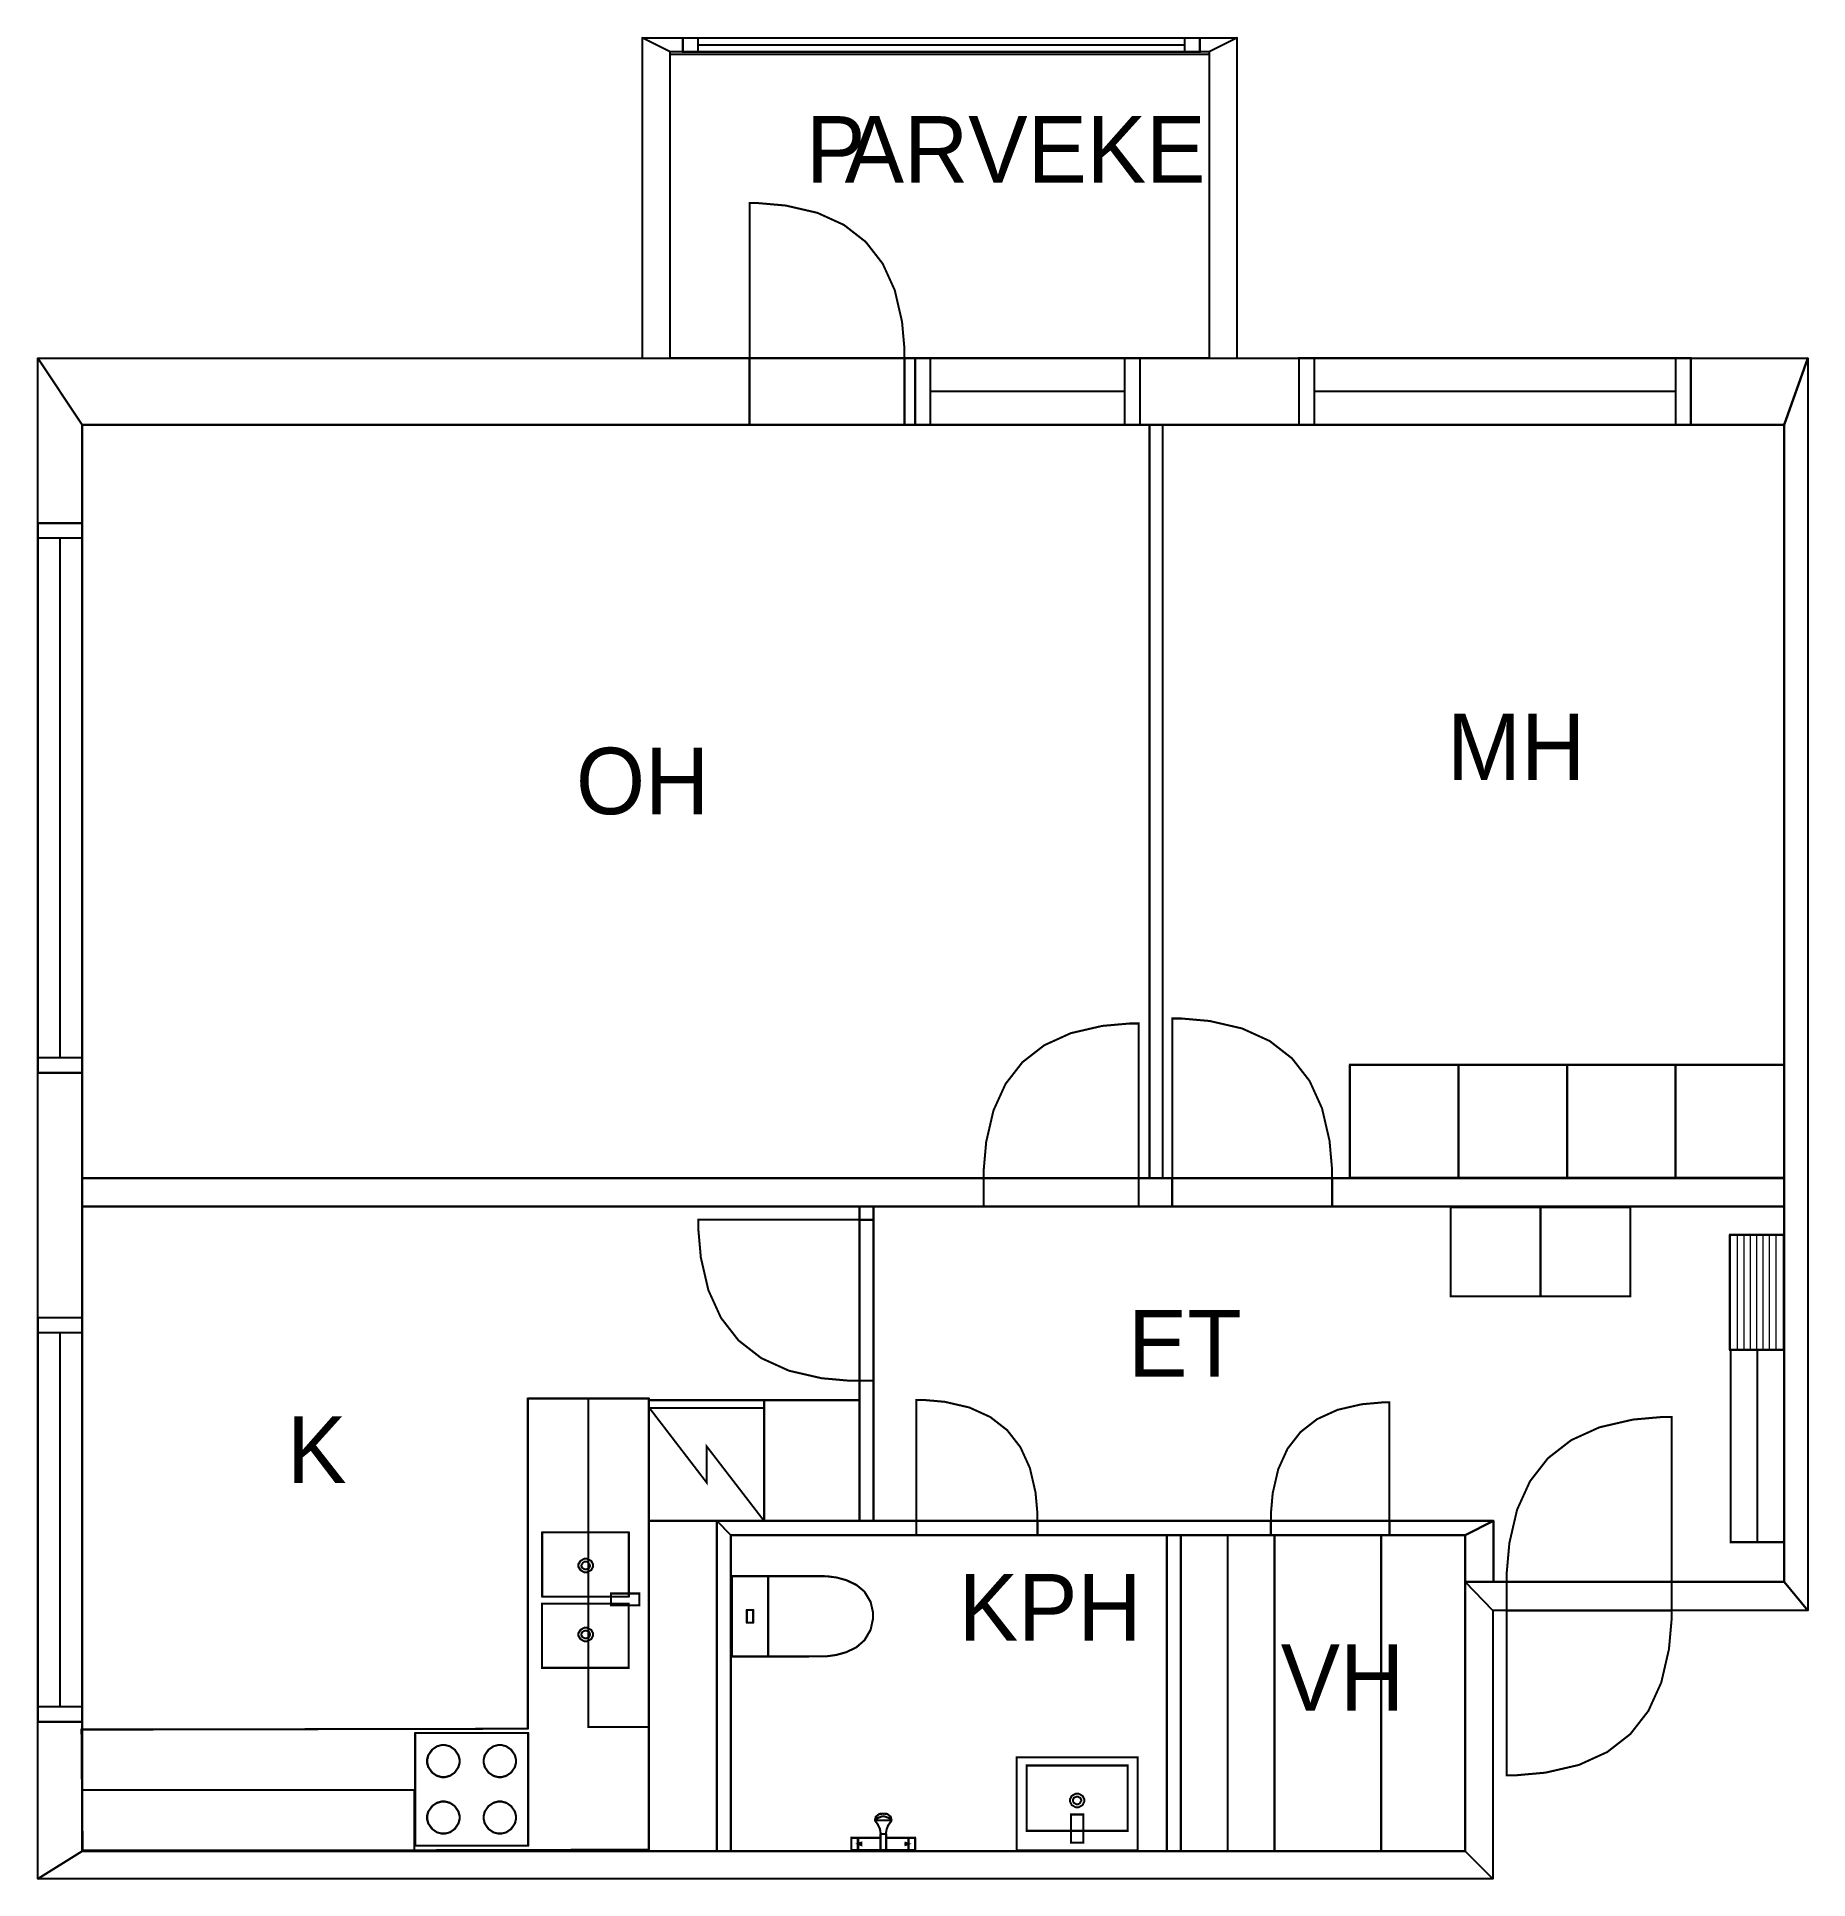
# Model space of a CAD drawing. Extents: x 0.6 to 9.75, y 0 to 9.53.
import ezdxf

# ---------------------------------------------------------------- set-up
doc = ezdxf.new("R2010")
doc.units = 0
doc.layers.get('0').update_dxf_attribs({"linetype": 'CONTINUOUS'})

msp = doc.modelspace()

# ---------------------------------------------------------------- linework, layer by layer
at = {"color": 0}
for points, const_width in [([(3.72499, 9.52257), (6.80138, 9.52257), (6.65554, 9.44965), (3.87082, 9.44965), (3.72499, 9.52257)], 0.002083), ([(3.87082, 7.86757), (3.87082, 9.44965), (3.72499, 9.52257), (3.72499, 7.86757), (3.87082, 7.86757)], 0.002083), ([(3.93593, 9.52257), (6.60688, 9.52257), (6.60688, 9.44965), (3.93593, 9.44965), (3.93593, 9.52257)], 0.010417), ([(3.93593, 9.52257), (6.60688, 9.52257), (6.60688, 9.44965), (3.93593, 9.44965), (3.93593, 9.52257)], 0.010417), ([(6.80138, 7.86757), (6.80138, 9.52257), (6.65554, 9.44965), (6.65554, 7.86757), (6.80138, 7.86757)], 0.002083), ([(3.87082, 9.43767), (6.65554, 9.43767), (6.65554, 7.86757), (3.87082, 7.86757), (3.87082, 9.43767)], 0.002083), ([(5.08094, 7.86757), (5.08094, 7.9145), (5.06842, 8.05524), (5.03087, 8.21789), (4.96832, 8.35547), (4.88075, 8.46804), (4.76818, 8.55561), (4.63058, 8.61817), (4.46793, 8.65571), (4.32721, 8.66818), (4.28033, 8.66818), (4.28033, 7.86757), (5.08094, 7.86757)], 0.010417), ([(9.62739, 7.52165), (0.831054, 7.52165), (0.601887, 7.86757), (9.74946, 7.86757), (9.62739, 7.52165)], 0.002083), ([(0.831054, 7.52165), (0.831054, 0.149957), (0.601887, 0.00727), (0.601887, 7.86757), (0.831054, 7.52165)], 0.002083), ([(4.28033, 7.86757), (5.08094, 7.86757), (5.08094, 7.52165), (4.28033, 7.52165), (4.28033, 7.86757)], 0.010417), ([(4.28033, 7.86757), (5.08094, 7.86757), (5.08094, 7.52165), (4.28033, 7.52165), (4.28033, 7.86757)], 0.010417), ([(5.13699, 7.86757), (6.29801, 7.86757), (6.29801, 7.52165), (5.13699, 7.52165), (5.13699, 7.86757)], 0.010417), ([(5.13699, 7.86757), (6.29801, 7.86757), (6.29801, 7.52165), (5.13699, 7.52165), (5.13699, 7.86757)], 0.010417), ([(7.1205, 7.86757), (9.14518, 7.86757), (9.14518, 7.52165), (7.1205, 7.52165), (7.1205, 7.86757)], 0.010417), ([(7.1205, 7.86757), (9.14518, 7.86757), (9.14518, 7.52165), (7.1205, 7.52165), (7.1205, 7.86757)], 0.010417), ([(9.62739, 1.54204), (9.62739, 7.52165), (9.74946, 7.86757), (9.74946, 1.39339), (9.62739, 1.54204)], 0.002083), ([(6.347, 7.52165), (6.4151, 7.52165), (6.4151, 3.62765), (6.347, 3.62765), (6.347, 7.52165)], 0.002083), ([(0.601887, 7.01476), (0.831054, 7.01476), (0.831054, 4.17236), (0.601887, 4.17236), (0.601887, 7.01476)], 0.010417), ([(0.601887, 7.01476), (0.831054, 7.01476), (0.831054, 4.17236), (0.601887, 4.17236), (0.601887, 7.01476)], 0.010417), ([(5.49083, 3.62765), (5.49083, 3.67458), (5.50331, 3.81521), (5.54081, 3.97771), (5.60331, 4.11518), (5.69081, 4.22771), (5.80333, 4.31521), (5.94081, 4.37771), (6.10331, 4.41521), (6.24393, 4.42768), (6.29085, 4.42768), (6.29085, 3.62765), (5.49083, 3.62765)], 0.010417), ([(7.29085, 3.62765), (7.29085, 3.67606), (7.27794, 3.82124), (7.23921, 3.98899), (7.17469, 4.13092), (7.08436, 4.24707), (6.96821, 4.3374), (6.82628, 4.40192), (6.65853, 4.44065), (6.51335, 4.4535), (6.465, 4.4535), (6.465, 3.62765), (7.29085, 3.62765)], 0.010417), ([(7.38357, 4.21479), (7.9445, 4.21479), (7.9445, 3.63058), (7.38357, 3.63058), (7.38357, 4.21479)], 0.010417), ([(7.94456, 4.21479), (8.50549, 4.21479), (8.50549, 3.63058), (7.94456, 3.63058), (7.94456, 4.21479)], 0.010417), ([(8.50549, 4.21479), (9.0664, 4.21479), (9.0664, 3.63058), (8.50549, 3.63058), (8.50549, 4.21479)], 0.010417), ([(9.06646, 4.21479), (9.62739, 4.21479), (9.62739, 3.63058), (9.06646, 3.63058), (9.06646, 4.21479)], 0.010417), ([(0.831054, 3.62765), (9.62739, 3.62765), (9.62739, 3.48182), (0.831054, 3.48182), (0.831054, 3.62765)], 0.002083), ([(5.49083, 3.62765), (6.29085, 3.62765), (6.29085, 3.48182), (5.49083, 3.48182), (5.49083, 3.62765)], 0.010417), ([(5.49083, 3.62765), (6.29085, 3.62765), (6.29085, 3.48182), (5.49083, 3.48182), (5.49083, 3.62765)], 0.010417), ([(6.46511, 3.62765), (7.29085, 3.62765), (7.29085, 3.48182), (6.46511, 3.48182), (6.46511, 3.62765)], 0.010417), ([(6.46511, 3.62765), (7.29085, 3.62765), (7.29085, 3.48182), (6.46511, 3.48182), (6.46511, 3.62765)], 0.010417), ([(4.84782, 3.48182), (4.92074, 3.48182), (4.92074, 1.85613), (4.84782, 1.85613), (4.84782, 3.48182)], 0.002083), ([(7.90474, 3.47894), (8.36838, 3.47894), (8.36838, 3.01714), (7.90474, 3.01714), (7.90474, 3.47894)], 0.010417), ([(8.36833, 3.47894), (8.83197, 3.47894), (8.83197, 3.01714), (8.36833, 3.01714), (8.36833, 3.47894)], 0.010417), ([(4.84782, 2.581), (4.79904, 2.581), (4.65272, 2.59403), (4.48367, 2.63303), (4.3406, 2.69808), (4.22358, 2.78911), (4.13254, 2.90614), (4.06749, 3.04921), (4.02849, 3.21826), (4.01551, 3.36458), (4.01551, 3.41331), (4.84782, 3.41331), (4.84782, 2.581)], 0.010417), ([(4.84782, 3.41319), (4.92074, 3.41319), (4.92074, 2.581), (4.84782, 2.581), (4.84782, 3.41319)], 0.010417), ([(4.84782, 3.41319), (4.92074, 3.41319), (4.92074, 2.581), (4.84782, 2.581), (4.84782, 3.41319)], 0.010417), ([(9.34765, 3.3355), (9.34765, 2.74061), (9.62463, 2.74061), (9.62463, 3.3355), (9.34765, 3.3355)], 0.010417), ([(0.601887, 2.90728), (0.831054, 2.90728), (0.831054, 0.817546), (0.601887, 0.817546), (0.601887, 2.90728)], 0.010417), ([(0.601887, 2.90728), (0.831054, 2.90728), (0.831054, 0.817546), (0.601887, 0.817546), (0.601887, 2.90728)], 0.010417), ([(9.35135, 2.74056), (9.35135, 1.74653), (9.62739, 1.74653), (9.62739, 2.74056), (9.35135, 2.74056)], 0.010417), ([(3.76053, 2.48844), (3.13417, 2.48844), (3.13417, 0.782281), (0.827311, 0.777615), (0.831976, 0.150011), (3.76053, 0.157281), (3.76053, 2.48844)], 0.010417), ([(3.44672, 2.48844), (3.44672, 0.791233), (3.75922, 0.791233), (3.75922, 2.48844), (3.44672, 2.48844)], 0.010417), ([(3.7609, 2.48113), (4.35558, 2.48113), (4.35558, 1.85613), (3.7609, 1.85613), (3.7609, 2.48113)], 0.009911), ([(3.7609, 2.48113), (4.35558, 2.48113), (4.35558, 2.43946), (3.7609, 2.43946), (3.7609, 2.48113)], 0.009911), ([(4.35558, 2.48113), (4.84782, 2.48113), (4.84782, 1.85613), (4.35558, 1.85613), (4.35558, 2.48113)], 0.010417), ([(5.76833, 1.85613), (5.76833, 1.89279), (5.75851, 2.00282), (5.72922, 2.12993), (5.68028, 2.23753), (5.61187, 2.32553), (5.52387, 2.39393), (5.41629, 2.44287), (5.28917, 2.47217), (5.17914, 2.48193), (5.14253, 2.48193), (5.14253, 1.85613), (5.76833, 1.85613)], 0.010417), ([(6.97467, 1.85613), (6.97467, 1.89204), (6.98421, 1.99978), (7.01297, 2.12429), (7.06082, 2.2296), (7.12787, 2.31581), (7.21408, 2.38286), (7.31944, 2.43072), (7.44396, 2.45947), (7.55171, 2.46903), (7.58763, 2.46903), (7.58763, 1.85613), (6.97467, 1.85613)], 0.010417), ([(8.19407, 1.54204), (8.19407, 1.59196), (8.20736, 1.74164), (8.24729, 1.91461), (8.31381, 2.06099), (8.40696, 2.18072), (8.52669, 2.27387), (8.67307, 2.34039), (8.84603, 2.38032), (8.99571, 2.39361), (9.04562, 2.39361), (9.04562, 1.54204), (8.19407, 1.54204)], 0.010417), ([(7.97894, 1.78321), (4.18343, 1.78321), (4.11051, 1.85613), (8.12478, 1.85613), (7.97894, 1.78321)], 0.002083), ([(4.18343, 1.78321), (4.18343, 0.149957), (4.11051, 0.149957), (4.11051, 1.85613), (4.18343, 1.78321)], 0.002083), ([(5.14253, 1.85613), (5.76833, 1.85613), (5.76833, 1.78321), (5.14253, 1.78321), (5.14253, 1.85613)], 0.010417), ([(5.14253, 1.85613), (5.76833, 1.85613), (5.76833, 1.78321), (5.14253, 1.78321), (5.14253, 1.85613)], 0.010417), ([(6.97467, 1.85613), (7.58763, 1.85613), (7.58763, 1.78321), (6.97467, 1.78321), (6.97467, 1.85613)], 0.010417), ([(6.97467, 1.85613), (7.58763, 1.85613), (7.58763, 1.78321), (6.97467, 1.78321), (6.97467, 1.85613)], 0.010417), ([(7.97894, 1.54204), (7.97894, 1.78321), (8.12478, 1.85613), (8.12478, 1.54204), (7.97894, 1.54204)], 0.002083), ([(3.20871, 1.79769), (3.20871, 1.46457), (3.65608, 1.46457), (3.65608, 1.79769), (3.20871, 1.79769)], 0.010417), ([(6.43658, 1.78321), (6.5095, 1.78321), (6.5095, 0.149957), (6.43658, 0.149957), (6.43658, 1.78321)], 0.002083), ([(6.50944, 1.78315), (6.50944, 0.149957), (6.99349, 0.149957), (6.99349, 1.78315), (6.50944, 1.78315)], 0.010417), ([(7.54562, 1.78321), (7.54562, 0.149957), (7.97894, 0.149957), (7.97894, 1.78321), (7.54562, 1.78321)], 0.010417), ([(3.43332, 1.58942), (3.42686, 1.58942), (3.4075, 1.6001), (3.39686, 1.61947), (3.39686, 1.62588), (3.39686, 1.63232), (3.4075, 1.65169), (3.42686, 1.66233), (3.43332, 1.66233), (3.43972, 1.66233), (3.4591, 1.65169), (3.46978, 1.63232), (3.46978, 1.62588), (3.46978, 1.61947), (3.4591, 1.6001), (3.43972, 1.58942), (3.43332, 1.58942)], 0.008333), ([(3.43332, 1.60504), (3.42964, 1.60504), (3.41857, 1.61117), (3.41249, 1.62224), (3.41249, 1.62588), (3.41249, 1.62956), (3.41857, 1.64063), (3.42964, 1.64671), (3.43332, 1.64671), (3.43696, 1.64671), (3.44803, 1.64063), (3.45415, 1.62956), (3.45415, 1.62588), (3.45415, 1.62224), (3.44803, 1.61117), (3.43696, 1.60504), (3.43332, 1.60504)], 0.008333), ([(4.18869, 1.57146), (4.18869, 1.15489), (4.37597, 1.15489), (4.37597, 1.57146), (4.18869, 1.57146)], 0.010417), ([(4.64426, 1.57146), (4.64426, 1.57146), (4.65597, 1.57156), (4.68696, 1.56993), (4.73079, 1.56381), (4.78103, 1.5504), (4.83128, 1.52686), (4.87511, 1.4904), (4.90608, 1.43821), (4.91786, 1.38515), (4.91786, 1.36746), (4.91786, 1.34918), (4.90608, 1.29432), (4.87511, 1.24029), (4.83128, 1.20247), (4.78103, 1.17801), (4.73079, 1.16401), (4.68696, 1.15761), (4.65597, 1.15587), (4.64426, 1.15593), (4.64426, 1.15593), (4.37597, 1.15489), (4.37597, 1.57146), (4.64426, 1.57146)], 0.010417), ([(7.97894, 1.54204), (9.62739, 1.54204), (9.74946, 1.39339), (8.12169, 1.39339), (7.97894, 1.54204)], 0.002083), ([(7.97894, 0.149957), (7.97894, 1.54204), (8.12169, 1.39339), (8.12169, 0.00727), (7.97894, 0.149957)], 0.002083), ([(8.19407, 1.54204), (9.04562, 1.54204), (9.04562, 1.39339), (8.19407, 1.39339), (8.19407, 1.54204)], 0.010417), ([(8.19407, 1.54204), (9.04562, 1.54204), (9.04562, 1.39339), (8.19407, 1.39339), (8.19407, 1.54204)], 0.010417), ([(3.20774, 1.42953), (3.20774, 1.09641), (3.65506, 1.09641), (3.65506, 1.42953), (3.20774, 1.42953)], 0.010417), ([(3.56424, 1.48215), (3.56424, 1.41965), (3.71007, 1.41965), (3.71007, 1.48215), (3.56424, 1.48215)], 0.010417), ([(4.26654, 1.39632), (4.26654, 1.33008), (4.29812, 1.33008), (4.29812, 1.39632), (4.26654, 1.39632)], 0.010417), ([(9.04562, 1.39339), (9.04562, 1.34353), (9.03228, 1.19385), (8.9924, 1.02083), (8.92583, 0.874511), (8.83274, 0.754719), (8.71294, 0.661621), (8.56663, 0.595053), (8.39361, 0.555176), (8.24393, 0.541829), (8.19407, 0.541829), (8.19407, 1.39339), (9.04562, 1.39339)], 0.010417), ([(3.43332, 1.23296), (3.42686, 1.23296), (3.4075, 1.24365), (3.39686, 1.26302), (3.39686, 1.26942), (3.39686, 1.27588), (3.4075, 1.29525), (3.42686, 1.30588), (3.43332, 1.30588), (3.43972, 1.30588), (3.4591, 1.29525), (3.46978, 1.27588), (3.46978, 1.26942), (3.46978, 1.26302), (3.4591, 1.24365), (3.43972, 1.23296), (3.43332, 1.23296)], 0.008333), ([(3.43332, 1.24859), (3.42964, 1.24859), (3.41857, 1.25472), (3.41249, 1.26579), (3.41249, 1.26942), (3.41249, 1.27311), (3.41857, 1.28418), (3.42964, 1.29026), (3.43332, 1.29026), (3.43696, 1.29026), (3.44803, 1.28418), (3.45415, 1.27311), (3.45415, 1.26942), (3.45415, 1.26579), (3.44803, 1.25472), (3.43696, 1.24859), (3.43332, 1.24859)], 0.008333), ([(2.55214, 0.760742), (3.13547, 0.760742), (3.13547, 0.177408), (2.55214, 0.177408), (2.55214, 0.760742)], 0.010417), ([(2.61464, 0.614908), (2.61464, 0.623047), (2.62115, 0.647353), (2.63906, 0.673828), (2.66553, 0.691732), (2.68983, 0.698242), (2.69797, 0.698242), (2.70606, 0.698242), (2.73042, 0.691732), (2.75689, 0.673828), (2.77474, 0.647353), (2.78131, 0.623047), (2.78131, 0.614908), (2.78131, 0.606825), (2.77474, 0.582465), (2.75689, 0.55599), (2.73042, 0.53814), (2.70606, 0.531575), (2.69797, 0.531575), (2.68983, 0.531575), (2.66553, 0.53814), (2.63906, 0.55599), (2.62115, 0.582465), (2.61464, 0.606825), (2.61464, 0.614908)], 0.010417), ([(2.90631, 0.614908), (2.90631, 0.623047), (2.91282, 0.647353), (2.93072, 0.673828), (2.95719, 0.691732), (2.9815, 0.698242), (2.98964, 0.698242), (2.99772, 0.698242), (3.02208, 0.691732), (3.04856, 0.673828), (3.0664, 0.647353), (3.07297, 0.623047), (3.07297, 0.614908), (3.07297, 0.606825), (3.0664, 0.582465), (3.04856, 0.55599), (3.02208, 0.53814), (2.99772, 0.531575), (2.98964, 0.531575), (2.9815, 0.531575), (2.95719, 0.53814), (2.93072, 0.55599), (2.91282, 0.582465), (2.90631, 0.606825), (2.90631, 0.614908)], 0.010417), ([(5.66097, 0.635092), (6.28597, 0.635092), (6.28597, 0.15294), (5.66097, 0.15294), (5.66097, 0.635092)], 0.010417), ([(5.71306, 0.592503), (6.23389, 0.592503), (6.23389, 0.253961), (5.71306, 0.253961), (5.71306, 0.592503)], 0.010417), ([(0.831054, 0.465929), (2.54699, 0.465929), (2.54699, 0.153429), (0.831054, 0.153429), (0.831054, 0.465929)], 0.010417), ([(2.61464, 0.323242), (2.61464, 0.331381), (2.62115, 0.355686), (2.63906, 0.382161), (2.66553, 0.400065), (2.68983, 0.406575), (2.69797, 0.406575), (2.70606, 0.406575), (2.73042, 0.400065), (2.75689, 0.382161), (2.77474, 0.355686), (2.78131, 0.331381), (2.78131, 0.323242), (2.78131, 0.315158), (2.77474, 0.290799), (2.75689, 0.264324), (2.73042, 0.246474), (2.70606, 0.239908), (2.69797, 0.239908), (2.68983, 0.239908), (2.66553, 0.246474), (2.63906, 0.264324), (2.62115, 0.290799), (2.61464, 0.315158), (2.61464, 0.323242)], 0.010417), ([(2.90631, 0.323242), (2.90631, 0.331381), (2.91282, 0.355686), (2.93072, 0.382161), (2.95719, 0.400065), (2.9815, 0.406575), (2.98964, 0.406575), (2.99772, 0.406575), (3.02208, 0.400065), (3.04856, 0.382161), (3.0664, 0.355686), (3.07297, 0.331381), (3.07297, 0.323242), (3.07297, 0.315158), (3.0664, 0.290799), (3.04856, 0.264324), (3.02208, 0.246474), (2.99772, 0.239908), (2.98964, 0.239908), (2.9815, 0.239908), (2.95719, 0.246474), (2.93072, 0.264324), (2.91282, 0.290799), (2.90631, 0.315158), (2.90631, 0.323242)], 0.010417), ([(5.93701, 0.411729), (5.93701, 0.418186), (5.94764, 0.437554), (5.96701, 0.448188), (5.97347, 0.448188), (5.97987, 0.448188), (5.99924, 0.437554), (6.00993, 0.418186), (6.00993, 0.411729), (6.00993, 0.405328), (5.99924, 0.38596), (5.97987, 0.375271), (5.97347, 0.375271), (5.96701, 0.375271), (5.94764, 0.38596), (5.93701, 0.405328), (5.93701, 0.411729)], 0.008333), ([(5.95264, 0.411729), (5.95264, 0.415419), (5.95871, 0.426486), (5.96978, 0.432563), (5.97347, 0.432563), (5.97711, 0.432563), (5.98817, 0.426486), (5.99431, 0.415419), (5.99431, 0.411729), (5.99431, 0.408094), (5.98817, 0.397026), (5.97711, 0.390896), (5.97347, 0.390896), (5.96978, 0.390896), (5.95871, 0.397026), (5.95264, 0.408094), (5.95264, 0.411729)], 0.008333), ([(5.94222, 0.338976), (6.00472, 0.338976), (6.00472, 0.193143), (5.94222, 0.193143), (5.94222, 0.338976)], 0.010417), ([(4.80637, 0.21875), (4.84179, 0.21875), (4.84179, 0.155219), (4.80637, 0.155219), (4.80637, 0.21875)], 0.010417), ([(4.84179, 0.1875), (4.845, 0.186307), (4.85465, 0.182454), (4.85742, 0.181261), (4.85742, 0.181261), (4.85742, 0.182726), (4.85742, 0.187011), (4.85742, 0.191297), (4.85742, 0.192708), (4.85742, 0.192708), (4.85504, 0.192057), (4.84506, 0.188693), (4.84179, 0.1875)], 0.010417), ([(4.84076, 0.21875), (4.95742, 0.21875), (4.95742, 0.155219), (4.84076, 0.155219), (4.84076, 0.21875)], 0.010417), ([(4.98557, 0.155219), (4.95742, 0.155219), (4.95742, 0.238553), (4.96442, 0.238553), (4.98025, 0.238553), (4.98557, 0.238553), (4.98557, 0.217719), (4.98557, 0.170844), (4.98557, 0.155219)], 0.010417), ([(4.98557, 0.21875), (5.10221, 0.21875), (5.10221, 0.155219), (4.98557, 0.155219), (4.98557, 0.21875)], 0.010417), ([(5.10221, 0.1875), (5.09896, 0.186307), (5.08931, 0.182454), (5.08658, 0.181261), (5.08658, 0.181261), (5.08658, 0.182726), (5.08658, 0.187011), (5.08658, 0.191297), (5.08658, 0.192708), (5.08658, 0.192708), (5.08892, 0.192057), (5.0989, 0.188693), (5.10221, 0.1875)], 0.010417), ([(5.10221, 0.21875), (5.13553, 0.21875), (5.13553, 0.155219), (5.10221, 0.155219), (5.10221, 0.21875)], 0.010417), ([(0.831054, 0.149957), (7.97894, 0.149957), (8.12169, 0.00727), (0.601887, 0.00727), (0.831054, 0.149957)], 0.002083)]:
    msp.add_lwpolyline(points, close=True, dxfattribs=dict(at, const_width=const_width))
for points, const_width in [([(4.01411, 9.52257), (4.01411, 9.44965)], 0.010417), ([(6.52875, 9.52257), (6.52875, 9.44965)], 0.010417), ([(4.01411, 9.48611), (6.52875, 9.48611)], 0.010417), ([(5.21517, 7.52165), (5.21517, 7.86762)], 0.010417), ([(6.21989, 7.52165), (6.21989, 7.86762)], 0.010417), ([(7.19863, 7.52165), (7.19863, 7.86762)], 0.010417), ([(9.06706, 7.52165), (9.06706, 7.86762)], 0.010417), ([(6.21989, 7.69461), (5.21517, 7.69461)], 0.010417), ([(9.06706, 7.69461), (7.19863, 7.69461)], 0.010417), ([(0.831054, 6.93658), (0.601887, 6.93658)], 0.010417), ([(0.716471, 6.93658), (0.716471, 4.25049)], 0.010417), ([(0.831054, 4.25049), (0.601887, 4.25049)], 0.010417), ([(9.38553, 3.3355), (9.38553, 2.74056)], 0.006771), ([(9.41965, 3.3355), (9.41965, 2.74056)], 0.006771), ([(9.4529, 3.3355), (9.4529, 2.74056)], 0.006771), ([(9.48611, 3.3355), (9.48611, 2.74056)], 0.006771), ([(9.51844, 3.3355), (9.51844, 2.74056)], 0.006771), ([(9.55171, 3.3355), (9.55171, 2.74056)], 0.006771), ([(9.58583, 3.3355), (9.58583, 2.74056)], 0.006771), ([(0.831054, 2.82915), (0.601887, 2.82915)], 0.010417), ([(0.716471, 2.82915), (0.716471, 0.895671)], 0.010417), ([(4.35558, 1.85613), (4.05821, 2.24257), (4.05821, 2.05507), (3.7609, 2.44254)], 0.009911), ([(0.831054, 0.895671), (0.601887, 0.895671)], 0.010417), ([(4.98557, 0.238553), (4.98557, 0.2449), (4.98915, 0.263835), (4.99908, 0.286242), (5.00222, 0.290636), (5.00325, 0.29221), (5.0134, 0.306803), (5.01367, 0.308322), (5.01417, 0.311199), (5.00999, 0.327746), (4.99333, 0.340603), (4.98763, 0.341635), (4.98633, 0.341906), (4.97478, 0.342719), (4.97097, 0.342719), (4.972, 0.342719), (4.96783, 0.342719), (4.95665, 0.341906), (4.95535, 0.341635), (4.9496, 0.340603), (4.93289, 0.327746), (4.92876, 0.311199), (4.92931, 0.308322), (4.92953, 0.306803), (4.93967, 0.29221), (4.94075, 0.290636), (4.94385, 0.286242), (4.95372, 0.263835), (4.95742, 0.2449), (4.95742, 0.238553)], 0.010417), ([(5.01367, 0.309353), (5.0134, 0.309896), (5.00157, 0.320096), (4.97781, 0.329156), (4.96994, 0.329156), (4.96365, 0.328939), (4.94097, 0.319661), (4.92979, 0.309896), (4.92931, 0.309353)], 0.010417)]:
    msp.add_lwpolyline(points, dxfattribs=dict(at, const_width=const_width))
for points in [[(3.87082, 7.86757), (3.87082, 9.44965), (3.72499, 9.52257), (3.72499, 7.86757), (3.87082, 7.86757)], [(3.72499, 9.52257), (6.80138, 9.52257), (6.65554, 9.44965), (3.87082, 9.44965), (3.72499, 9.52257)], [(6.80138, 7.86757), (6.80138, 9.52257), (6.65554, 9.44965), (6.65554, 7.86757), (6.80138, 7.86757)], [(0.831054, 7.52165), (0.831054, 0.149957), (0.601887, 0.00727), (0.601887, 7.86757), (0.831054, 7.52165)], [(9.62739, 7.52165), (0.831054, 7.52165), (0.601887, 7.86757), (9.74946, 7.86757), (9.62739, 7.52165)], [(9.62739, 1.54204), (9.62739, 7.52165), (9.74946, 7.86757), (9.74946, 1.39339), (9.62739, 1.54204)], [(6.347, 7.52165), (6.4151, 7.52165), (6.4151, 3.62765), (6.347, 3.62765), (6.347, 7.52165)], [(0.831054, 3.62765), (9.62739, 3.62765), (9.62739, 3.48182), (0.831054, 3.48182), (0.831054, 3.62765)], [(4.84782, 3.48182), (4.92074, 3.48182), (4.92074, 1.85613), (4.84782, 1.85613), (4.84782, 3.48182)], [(3.76053, 1.85613), (4.11051, 1.85613), (4.11051, 0.149957), (3.76053, 0.149957), (3.76053, 1.85613)], [(7.97894, 1.78321), (4.18343, 1.78321), (4.11051, 1.85613), (8.12478, 1.85613), (7.97894, 1.78321)], [(4.18343, 1.78321), (4.18343, 0.149957), (4.11051, 0.149957), (4.11051, 1.85613), (4.18343, 1.78321)], [(7.97894, 1.54204), (7.97894, 1.78321), (8.12478, 1.85613), (8.12478, 1.54204), (7.97894, 1.54204)], [(6.43658, 1.78321), (6.5095, 1.78321), (6.5095, 0.149957), (6.43658, 0.149957), (6.43658, 1.78321)], [(7.97894, 0.149957), (7.97894, 1.54204), (8.12169, 1.39339), (8.12169, 0.00727), (7.97894, 0.149957)], [(7.97894, 1.54204), (9.62739, 1.54204), (9.74946, 1.39339), (8.12169, 1.39339), (7.97894, 1.54204)], [(0.831054, 0.149957), (7.97894, 0.149957), (8.12169, 0.00727), (0.601887, 0.00727), (0.831054, 0.149957)]]:
    msp.add_lwpolyline(points, close=True, dxfattribs=at)
at = {"color": 7}
for points in [[(3.87082, 9.43767), (6.65554, 9.43767), (6.65554, 7.86757), (3.87082, 7.86757), (3.87082, 9.43767)], [(3.93593, 9.52257), (6.60688, 9.52257), (6.60688, 9.44965), (3.93593, 9.44965), (3.93593, 9.52257)], [(3.93593, 9.52257), (6.60688, 9.52257), (6.60688, 9.44965), (3.93593, 9.44965), (3.93593, 9.52257)], [(4.28033, 7.86757), (5.08094, 7.86757), (5.08094, 7.52165), (4.28033, 7.52165), (4.28033, 7.86757)], [(4.28033, 7.86757), (5.08094, 7.86757), (5.08094, 7.52165), (4.28033, 7.52165), (4.28033, 7.86757)], [(5.13699, 7.86757), (6.29801, 7.86757), (6.29801, 7.52165), (5.13699, 7.52165), (5.13699, 7.86757)], [(5.13699, 7.86757), (6.29801, 7.86757), (6.29801, 7.52165), (5.13699, 7.52165), (5.13699, 7.86757)], [(7.1205, 7.86757), (9.14518, 7.86757), (9.14518, 7.52165), (7.1205, 7.52165), (7.1205, 7.86757)], [(7.1205, 7.86757), (9.14518, 7.86757), (9.14518, 7.52165), (7.1205, 7.52165), (7.1205, 7.86757)], [(0.831054, 7.52165), (6.347, 7.52165), (6.347, 3.62765), (0.831054, 3.62765), (0.831054, 7.52165)], [(6.347, 7.52165), (9.62739, 7.52165), (9.62739, 3.62765), (6.347, 3.62765), (6.347, 7.52165)], [(0.601887, 7.01476), (0.831054, 7.01476), (0.831054, 4.17236), (0.601887, 4.17236), (0.601887, 7.01476)], [(0.601887, 7.01476), (0.831054, 7.01476), (0.831054, 4.17236), (0.601887, 4.17236), (0.601887, 7.01476)], [(7.38357, 4.21479), (7.9445, 4.21479), (7.9445, 3.63058), (7.38357, 3.63058), (7.38357, 4.21479)], [(7.94456, 4.21479), (8.50549, 4.21479), (8.50549, 3.63058), (7.94456, 3.63058), (7.94456, 4.21479)], [(8.50549, 4.21479), (9.0664, 4.21479), (9.0664, 3.63058), (8.50549, 3.63058), (8.50549, 4.21479)], [(9.06646, 4.21479), (9.62739, 4.21479), (9.62739, 3.63058), (9.06646, 3.63058), (9.06646, 4.21479)], [(5.49083, 3.62765), (6.29085, 3.62765), (6.29085, 3.48182), (5.49083, 3.48182), (5.49083, 3.62765)], [(5.49083, 3.62765), (6.29085, 3.62765), (6.29085, 3.48182), (5.49083, 3.48182), (5.49083, 3.62765)], [(6.46511, 3.62765), (7.29085, 3.62765), (7.29085, 3.48182), (6.46511, 3.48182), (6.46511, 3.62765)], [(6.46511, 3.62765), (7.29085, 3.62765), (7.29085, 3.48182), (6.46511, 3.48182), (6.46511, 3.62765)], [(4.84782, 1.85613), (4.11051, 1.85613), (4.11051, 0.149957), (0.831054, 0.149957), (0.831054, 3.48182), (4.84782, 3.48182), (4.84782, 1.85613)], [(9.62739, 1.54204), (8.12478, 1.54204), (8.12478, 1.85613), (4.92074, 1.85613), (4.92074, 3.48182), (9.62739, 3.48182), (9.62739, 1.54204)], [(7.90474, 3.47894), (8.36838, 3.47894), (8.36838, 3.01714), (7.90474, 3.01714), (7.90474, 3.47894)], [(8.36833, 3.47894), (8.83197, 3.47894), (8.83197, 3.01714), (8.36833, 3.01714), (8.36833, 3.47894)], [(4.84782, 3.41319), (4.92074, 3.41319), (4.92074, 2.581), (4.84782, 2.581), (4.84782, 3.41319)], [(4.84782, 3.41319), (4.92074, 3.41319), (4.92074, 2.581), (4.84782, 2.581), (4.84782, 3.41319)], [(9.34765, 3.3355), (9.62463, 3.3355), (9.62463, 2.74061), (9.34765, 2.74061), (9.34765, 3.3355)], [(0.601887, 2.90728), (0.831054, 2.90728), (0.831054, 0.817546), (0.601887, 0.817546), (0.601887, 2.90728)], [(0.601887, 2.90728), (0.831054, 2.90728), (0.831054, 0.817546), (0.601887, 0.817546), (0.601887, 2.90728)], [(9.35135, 2.74056), (9.62739, 2.74056), (9.62739, 1.74653), (9.35135, 1.74653), (9.35135, 2.74056)], [(3.76053, 2.48844), (3.13417, 2.48844), (3.13417, 0.782281), (0.827311, 0.777615), (0.831976, 0.150011), (3.76053, 0.157281), (3.76053, 2.48844)], [(3.7609, 2.48113), (4.35558, 2.48113), (4.35558, 1.85613), (3.7609, 1.85613), (3.7609, 2.48113)], [(3.7609, 2.48113), (4.35558, 2.48113), (4.35558, 2.43946), (3.7609, 2.43946), (3.7609, 2.48113)], [(4.35558, 2.48113), (4.84782, 2.48113), (4.84782, 1.85613), (4.35558, 1.85613), (4.35558, 2.48113)], [(5.14253, 1.85613), (5.76833, 1.85613), (5.76833, 1.78321), (5.14253, 1.78321), (5.14253, 1.85613)], [(5.14253, 1.85613), (5.76833, 1.85613), (5.76833, 1.78321), (5.14253, 1.78321), (5.14253, 1.85613)], [(6.97467, 1.85613), (7.58763, 1.85613), (7.58763, 1.78321), (6.97467, 1.78321), (6.97467, 1.85613)], [(6.97467, 1.85613), (7.58763, 1.85613), (7.58763, 1.78321), (6.97467, 1.78321), (6.97467, 1.85613)], [(3.20871, 1.79769), (3.65608, 1.79769), (3.65608, 1.46457), (3.20871, 1.46457), (3.20871, 1.79769)], [(4.18343, 1.78321), (6.43658, 1.78321), (6.43658, 0.149957), (4.18343, 0.149957), (4.18343, 1.78321)], [(6.50944, 1.78315), (6.99349, 1.78315), (6.99349, 0.149957), (6.50944, 0.149957), (6.50944, 1.78315)], [(6.5095, 1.78321), (7.97894, 1.78321), (7.97894, 0.149957), (6.5095, 0.149957), (6.5095, 1.78321)], [(7.54562, 1.78321), (7.97894, 1.78321), (7.97894, 0.149957), (7.54562, 0.149957), (7.54562, 1.78321)], [(3.43332, 1.58942), (3.42686, 1.58942), (3.4075, 1.6001), (3.39686, 1.61947), (3.39686, 1.62588), (3.39686, 1.63232), (3.4075, 1.65169), (3.42686, 1.66233), (3.43332, 1.66233), (3.43972, 1.66233), (3.4591, 1.65169), (3.46978, 1.63232), (3.46978, 1.62588), (3.46978, 1.61947), (3.4591, 1.6001), (3.43972, 1.58942), (3.43332, 1.58942)], [(3.43332, 1.60504), (3.42964, 1.60504), (3.41857, 1.61117), (3.41249, 1.62224), (3.41249, 1.62588), (3.41249, 1.62956), (3.41857, 1.64063), (3.42964, 1.64671), (3.43332, 1.64671), (3.43696, 1.64671), (3.44803, 1.64063), (3.45415, 1.62956), (3.45415, 1.62588), (3.45415, 1.62224), (3.44803, 1.61117), (3.43696, 1.60504), (3.43332, 1.60504)], [(4.18869, 1.57146), (4.37597, 1.57146), (4.37597, 1.15489), (4.18869, 1.15489), (4.18869, 1.57146)], [(4.64426, 1.57146), (4.64426, 1.57146), (4.65597, 1.57156), (4.68696, 1.56993), (4.73079, 1.56381), (4.78103, 1.5504), (4.83128, 1.52686), (4.87511, 1.4904), (4.90608, 1.43821), (4.91786, 1.38515), (4.91786, 1.36746), (4.91786, 1.34918), (4.90608, 1.29432), (4.87511, 1.24029), (4.83128, 1.20247), (4.78103, 1.17801), (4.73079, 1.16401), (4.68696, 1.15761), (4.65597, 1.15587), (4.64426, 1.15593), (4.64426, 1.15593), (4.37597, 1.15489), (4.37597, 1.57146), (4.64426, 1.57146)], [(8.19407, 1.54204), (9.04562, 1.54204), (9.04562, 1.39339), (8.19407, 1.39339), (8.19407, 1.54204)], [(8.19407, 1.54204), (9.04562, 1.54204), (9.04562, 1.39339), (8.19407, 1.39339), (8.19407, 1.54204)], [(3.20774, 1.42953), (3.65506, 1.42953), (3.65506, 1.09641), (3.20774, 1.09641), (3.20774, 1.42953)], [(3.56424, 1.48215), (3.71007, 1.48215), (3.71007, 1.41965), (3.56424, 1.41965), (3.56424, 1.48215)], [(4.26654, 1.39632), (4.29812, 1.39632), (4.29812, 1.33008), (4.26654, 1.33008), (4.26654, 1.39632)], [(3.43332, 1.23296), (3.42686, 1.23296), (3.4075, 1.24365), (3.39686, 1.26302), (3.39686, 1.26942), (3.39686, 1.27588), (3.4075, 1.29525), (3.42686, 1.30588), (3.43332, 1.30588), (3.43972, 1.30588), (3.4591, 1.29525), (3.46978, 1.27588), (3.46978, 1.26942), (3.46978, 1.26302), (3.4591, 1.24365), (3.43972, 1.23296), (3.43332, 1.23296)], [(3.43332, 1.24859), (3.42964, 1.24859), (3.41857, 1.25472), (3.41249, 1.26579), (3.41249, 1.26942), (3.41249, 1.27311), (3.41857, 1.28418), (3.42964, 1.29026), (3.43332, 1.29026), (3.43696, 1.29026), (3.44803, 1.28418), (3.45415, 1.27311), (3.45415, 1.26942), (3.45415, 1.26579), (3.44803, 1.25472), (3.43696, 1.24859), (3.43332, 1.24859)], [(2.55214, 0.760742), (3.13547, 0.760742), (3.13547, 0.177408), (2.55214, 0.177408), (2.55214, 0.760742)], [(2.61464, 0.614908), (2.61464, 0.623047), (2.62115, 0.647353), (2.63906, 0.673828), (2.66553, 0.691732), (2.68983, 0.698242), (2.69797, 0.698242), (2.70606, 0.698242), (2.73042, 0.691732), (2.75689, 0.673828), (2.77474, 0.647353), (2.78131, 0.623047), (2.78131, 0.614908), (2.78131, 0.606825), (2.77474, 0.582465), (2.75689, 0.55599), (2.73042, 0.53814), (2.70606, 0.531575), (2.69797, 0.531575), (2.68983, 0.531575), (2.66553, 0.53814), (2.63906, 0.55599), (2.62115, 0.582465), (2.61464, 0.606825), (2.61464, 0.614908)], [(2.90631, 0.614908), (2.90631, 0.623047), (2.91282, 0.647353), (2.93072, 0.673828), (2.95719, 0.691732), (2.9815, 0.698242), (2.98964, 0.698242), (2.99772, 0.698242), (3.02208, 0.691732), (3.04856, 0.673828), (3.0664, 0.647353), (3.07297, 0.623047), (3.07297, 0.614908), (3.07297, 0.606825), (3.0664, 0.582465), (3.04856, 0.55599), (3.02208, 0.53814), (2.99772, 0.531575), (2.98964, 0.531575), (2.9815, 0.531575), (2.95719, 0.53814), (2.93072, 0.55599), (2.91282, 0.582465), (2.90631, 0.606825), (2.90631, 0.614908)], [(5.66097, 0.635092), (6.28597, 0.635092), (6.28597, 0.15294), (5.66097, 0.15294), (5.66097, 0.635092)], [(5.71306, 0.592503), (6.23389, 0.592503), (6.23389, 0.253961), (5.71306, 0.253961), (5.71306, 0.592503)], [(2.61464, 0.323242), (2.61464, 0.331381), (2.62115, 0.355686), (2.63906, 0.382161), (2.66553, 0.400065), (2.68983, 0.406575), (2.69797, 0.406575), (2.70606, 0.406575), (2.73042, 0.400065), (2.75689, 0.382161), (2.77474, 0.355686), (2.78131, 0.331381), (2.78131, 0.323242), (2.78131, 0.315158), (2.77474, 0.290799), (2.75689, 0.264324), (2.73042, 0.246474), (2.70606, 0.239908), (2.69797, 0.239908), (2.68983, 0.239908), (2.66553, 0.246474), (2.63906, 0.264324), (2.62115, 0.290799), (2.61464, 0.315158), (2.61464, 0.323242)], [(2.90631, 0.323242), (2.90631, 0.331381), (2.91282, 0.355686), (2.93072, 0.382161), (2.95719, 0.400065), (2.9815, 0.406575), (2.98964, 0.406575), (2.99772, 0.406575), (3.02208, 0.400065), (3.04856, 0.382161), (3.0664, 0.355686), (3.07297, 0.331381), (3.07297, 0.323242), (3.07297, 0.315158), (3.0664, 0.290799), (3.04856, 0.264324), (3.02208, 0.246474), (2.99772, 0.239908), (2.98964, 0.239908), (2.9815, 0.239908), (2.95719, 0.246474), (2.93072, 0.264324), (2.91282, 0.290799), (2.90631, 0.315158), (2.90631, 0.323242)], [(5.93701, 0.411729), (5.93701, 0.418186), (5.94764, 0.437554), (5.96701, 0.448188), (5.97347, 0.448188), (5.97987, 0.448188), (5.99924, 0.437554), (6.00993, 0.418186), (6.00993, 0.411729), (6.00993, 0.405328), (5.99924, 0.38596), (5.97987, 0.375271), (5.97347, 0.375271), (5.96701, 0.375271), (5.94764, 0.38596), (5.93701, 0.405328), (5.93701, 0.411729)], [(5.95264, 0.411729), (5.95264, 0.415419), (5.95871, 0.426486), (5.96978, 0.432563), (5.97347, 0.432563), (5.97711, 0.432563), (5.98817, 0.426486), (5.99431, 0.415419), (5.99431, 0.411729), (5.99431, 0.408094), (5.98817, 0.397026), (5.97711, 0.390896), (5.97347, 0.390896), (5.96978, 0.390896), (5.95871, 0.397026), (5.95264, 0.408094), (5.95264, 0.411729)], [(4.98557, 0.238553), (4.98557, 0.2449), (4.98915, 0.263835), (4.99908, 0.286242), (5.00222, 0.290636), (5.00325, 0.29221), (5.0134, 0.306803), (5.01367, 0.308322), (5.01417, 0.311199), (5.00999, 0.327746), (4.99333, 0.340603), (4.98763, 0.341635), (4.98633, 0.341906), (4.97478, 0.342719), (4.97097, 0.342719), (4.972, 0.342719), (4.96783, 0.342719), (4.95665, 0.341906), (4.95535, 0.341635), (4.9496, 0.340603), (4.93289, 0.327746), (4.92876, 0.311199), (4.92931, 0.308322), (4.92953, 0.306803), (4.93967, 0.29221), (4.94075, 0.290636), (4.94385, 0.286242), (4.95372, 0.263835), (4.95742, 0.2449), (4.95742, 0.238553)], [(5.01367, 0.309353), (5.0134, 0.309896), (5.00157, 0.320096), (4.97781, 0.329156), (4.96994, 0.329156), (4.96365, 0.328939), (4.94097, 0.319661), (4.92979, 0.309896), (4.92931, 0.309353)], [(5.94222, 0.338976), (6.00472, 0.338976), (6.00472, 0.193143), (5.94222, 0.193143), (5.94222, 0.338976)], [(4.80637, 0.21875), (4.84179, 0.21875), (4.84179, 0.155219), (4.80637, 0.155219), (4.80637, 0.21875)], [(4.84076, 0.21875), (4.95742, 0.21875), (4.95742, 0.155219), (4.84076, 0.155219), (4.84076, 0.21875)], [(4.84179, 0.1875), (4.845, 0.186307), (4.85465, 0.182454), (4.85742, 0.181261), (4.85742, 0.181261), (4.85742, 0.182726), (4.85742, 0.187011), (4.85742, 0.191297), (4.85742, 0.192708), (4.85742, 0.192708), (4.85504, 0.192057), (4.84506, 0.188693), (4.84179, 0.1875)], [(4.98557, 0.155219), (4.95742, 0.155219), (4.95742, 0.238553), (4.96442, 0.238553), (4.98025, 0.238553), (4.98557, 0.238553), (4.98557, 0.217719), (4.98557, 0.170844), (4.98557, 0.155219)], [(4.98557, 0.21875), (5.10221, 0.21875), (5.10221, 0.155219), (4.98557, 0.155219), (4.98557, 0.21875)], [(5.10221, 0.1875), (5.09896, 0.186307), (5.08931, 0.182454), (5.08658, 0.181261), (5.08658, 0.181261), (5.08658, 0.182726), (5.08658, 0.187011), (5.08658, 0.191297), (5.08658, 0.192708), (5.08658, 0.192708), (5.08892, 0.192057), (5.0989, 0.188693), (5.10221, 0.1875)], [(5.10221, 0.21875), (5.13553, 0.21875), (5.13553, 0.155219), (5.10221, 0.155219), (5.10221, 0.21875)]]:
    msp.add_lwpolyline(points, close=True, dxfattribs=at)
at = {"color": 7, "const_width": 0.002083}
for points in [[(0.831054, 7.52165), (6.347, 7.52165), (6.347, 3.62765), (0.831054, 3.62765), (0.831054, 7.52165)], [(6.347, 7.52165), (9.62739, 7.52165), (9.62739, 3.62765), (6.347, 3.62765), (6.347, 7.52165)], [(4.84782, 1.85613), (4.11051, 1.85613), (4.11051, 0.149957), (0.831054, 0.149957), (0.831054, 3.48182), (4.84782, 3.48182), (4.84782, 1.85613)], [(9.62739, 1.54204), (8.12478, 1.54204), (8.12478, 1.85613), (4.92074, 1.85613), (4.92074, 3.48182), (9.62739, 3.48182), (9.62739, 1.54204)], [(4.18343, 1.78321), (6.43658, 1.78321), (6.43658, 0.149957), (4.18343, 0.149957), (4.18343, 1.78321)], [(6.5095, 1.78321), (7.97894, 1.78321), (7.97894, 0.149957), (6.5095, 0.149957), (6.5095, 1.78321)]]:
    msp.add_lwpolyline(points, close=True, dxfattribs=at)
at = {"color": 253, "const_width": 0.010417}
for points in [[(9.48936, 2.74056), (9.48936, 1.74647)], [(6.75146, 0.149957), (6.75146, 1.78321)]]:
    msp.add_lwpolyline(points, dxfattribs=at)

# ---------------------------------------------------------------- texts
at = {"color": 0}
for s, p in [('P', (4.57296, 8.77418)), ('ARVEKE', (4.77196, 8.77418)), ('MH', (7.88481, 5.68635)), ('OH', (3.38292, 5.50953)), ('ET', (6.23685, 2.60271)), ('K', (1.8905, 2.05301)), ('KPH', (5.36189, 1.23795)), ('VH', (7.0256, 0.875044))]:
    msp.add_text(s, height=0.34375, dxfattribs=at).set_placement(p)

doc.saveas('drawing.dxf')
